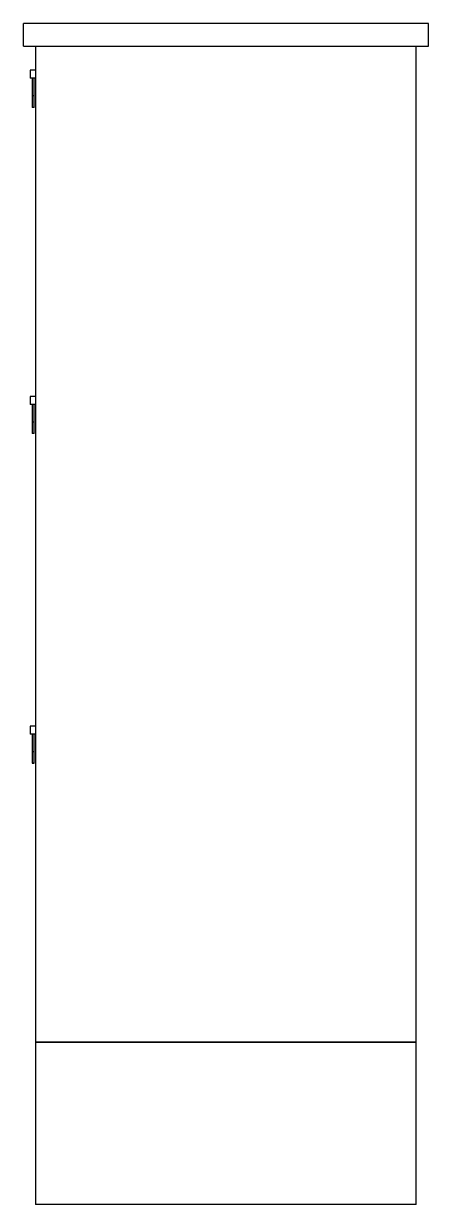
# Model space of a CAD drawing. Header units: millimetres. Extents: x -318 to 181, y 6 to 1463.
import ezdxf

# ---------------------------------------------------------------- set-up
doc = ezdxf.new("R2010")
doc.units = ezdxf.units.MM
doc.layers.add('IKE140005-T1', color=255, linetype='Continuous')
doc.layers.add('IKE140005-T2', color=250, linetype='Continuous')

msp = doc.modelspace()

# ---------------------------------------------------------------- linework, layer by layer
at = {"layer": 'IKE140005-T1'}
for p, q in [((181.4, 1463.4), (-318.2, 1463.4)), ((-318.2, 1435.7), (-318.2, 1463.4)), ((181.4, 1435.7), (181.4, 1463.4)), ((-318.2, 1435.7), (181.4, 1435.7)), ((-303.6, 1435.7), (-303.6, 206.2)), ((166.4, 206.2), (166.4, 1435.7)), ((-303.6, 206.2), (-303.6, 6.2)), ((-303.6, 206.2), (166.4, 206.2)), ((166.4, 206.2), (-303.6, 206.2)), ((166.4, 6.2), (166.4, 206.2)), ((166.4, 6.2), (-303.6, 6.2))]:
    msp.add_line(p, q, dxfattribs=at)
at = {"layer": 'IKE140005-T2'}
for p, q in [((-310, 1405.9), (-310, 1395.9)), ((-303.6, 1405.9), (-310, 1405.9)), ((-303.6, 1395.9), (-310, 1395.9)), ((-307.5, 1395.9), (-307.5, 1374.1)), ((-305, 1374.1), (-305, 1395.9)), ((-307.5, 1374.1), (-307.5, 1363.2)), ((-305, 1374.1), (-307.5, 1374.1)), ((-305, 1363.2), (-305, 1374.1)), ((-307.5, 1363.2), (-307.5, 1360.1)), ((-307.5, 1360.1), (-307.5, 1360)), ((-305, 1360.1), (-307.5, 1360.1)), ((-305, 1360), (-307.5, 1360)), ((-305, 1359.9), (-307.5, 1359.9)), ((-305, 1360.1), (-305, 1363.2)), ((-305, 1360), (-305, 1360.1)), ((-310, 1003.4), (-310, 993.4)), ((-303.6, 1003.4), (-310, 1003.4)), ((-303.6, 993.4), (-310, 993.4)), ((-307.5, 993.4), (-307.5, 981.9)), ((-305, 981.9), (-305, 993.4)), ((-307.5, 981.9), (-307.5, 971.6)), ((-305, 971.6), (-305, 981.9)), ((-307.5, 971.6), (-307.5, 960.7)), ((-305, 971.6), (-307.5, 971.6)), ((-305, 960.7), (-305, 971.6)), ((-307.5, 960.7), (-307.5, 957.6)), ((-307.5, 957.6), (-307.5, 957.5)), ((-305, 957.6), (-307.5, 957.6)), ((-305, 957.5), (-307.5, 957.5)), ((-305, 957.4), (-307.5, 957.4)), ((-305, 957.6), (-305, 960.7)), ((-305, 957.5), (-305, 957.6)), ((-310, 596.4), (-310, 586.4)), ((-303.6, 596.4), (-310, 596.4)), ((-303.6, 586.4), (-310, 586.4)), ((-307.5, 586.4), (-307.5, 575)), ((-305, 575), (-305, 586.4)), ((-307.5, 575), (-307.5, 564.7)), ((-305, 564.7), (-305, 575)), ((-307.5, 564.7), (-307.5, 553.8)), ((-305, 564.7), (-307.5, 564.7)), ((-307.5, 553.8), (-307.5, 551.2)), ((-305, 553.8), (-305, 564.7)), ((-305, 551.2), (-305, 553.8)), ((-307.5, 551.2), (-307.5, 550.7)), ((-307.5, 550.7), (-307.5, 550.6)), ((-305, 550.7), (-307.5, 550.7)), ((-305, 550.6), (-307.5, 550.6)), ((-305, 550.5), (-307.5, 550.5)), ((-305, 550.7), (-305, 551.2)), ((-305, 550.6), (-305, 550.7))]:
    msp.add_line(p, q, dxfattribs=at)

doc.saveas('drawing.dxf')
